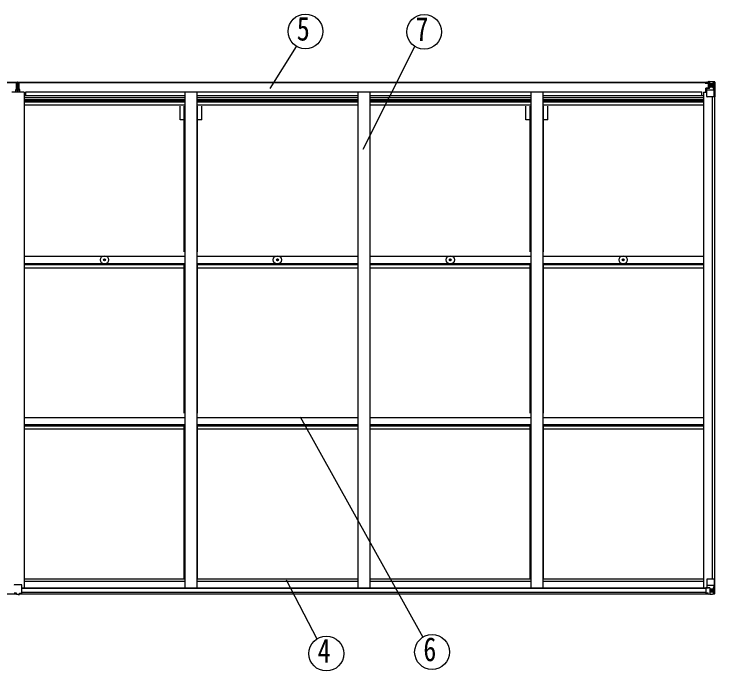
# Model space of a CAD drawing. Units: millimetres, scale not verified. Extents: x -12615 to 12615, y -8910 to 8910.
# Drawn here: x -4130 to -1228, y -869 to 1850 of the extents above; entities that cross this region are included whole.
import ezdxf
from ezdxf.enums import TextEntityAlignment as Align

# ---------------------------------------------------------------- set-up
doc = ezdxf.new("R2010")
doc.units = ezdxf.units.MM
doc.header["$LTSCALE"] = 40
for name, color, linetype in [('0-4_YKK_13', 4, 'Continuous'), ('0-5_YKK_A1', 4, 'Continuous'), ('0-6_YKK_D', 6, 'Continuous')]:
    doc.layers.add(name, color=color, linetype=linetype)
doc.styles.add('ＭＳ ゴシック', font='')
doc.styles.get('ＭＳ ゴシック').set_extended_font_data('MS Gothic')

msp = doc.modelspace()

# ---------------------------------------------------------------- linework, layer by layer
at = {"layer": '0-4_YKK_13'}
for p, q in [((-4120.82, 1568.49), (-4115.98, 1568.79)), ((-4120.82, 1565.49), (-4120.82, 1568.49)), ((-4115.98, 1568.79), (-4114.32, 1568.89)), ((-4114.32, 1568.89), (-4114.32, 1565.88)), ((-1261.37, 1568.71), (-1263.06, 1568.28)), ((-1261.37, 1568.71), (-1261.07, 1568.71)), ((-1261.07, 1568.71), (-1261.07, 1568.28)), ((-1256.07, 1570.9), (-1249.57, 1570.51)), ((-1256.07, 1570.02), (-1256.07, 1570.9)), ((-1249.57, 1569.62), (-1256.07, 1570.02)), ((-1256.07, 1569.51), (-1256.07, 1570.02)), ((-1256.07, 1569.51), (-1256.07, 1569.09)), ((-1256.07, 1569.09), (-1251.07, 1569.01)), ((-1256.07, 1569.09), (-1256.07, 1568.28)), ((-1249.57, 1544.41), (-1249.57, 1570.51)), ((-1249.57, 1570.39), (-1237.57, 1569.61)), ((-1237.48, 1569.6), (-1229.55, 1569.13)), ((-1234.38, 1564.72), (-1231.65, 1568.38)), ((-1230.41, 1568.16), (-1230.41, 1568.09)), ((-1230.41, 1507.51), (-1230.41, 1568.09)), ((-1228.51, 1569.22), (-1228.51, 1569.22)), ((-1228.51, 1569.17), (-1228.51, 1569.21)), ((-1227.57, 1568.22), (-1227.57, 1568.18)), ((-4115.82, 1565.8), (-4120.82, 1565.49)), ((-4120.82, 1563.99), (-4120.82, 1565.49)), ((-4119.82, 1562.99), (-4115.82, 1562.99)), ((-4119.82, 1561.16), (-4119.82, 1562.99)), ((-4119.82, 1561.16), (-4115.82, 1561.09)), ((-4119.82, 1557.56), (-4119.82, 1561.16)), ((-4119.82, 1557.56), (-4115.82, 1557.5)), ((-4119.82, 1549.33), (-4119.82, 1557.56)), ((-4119.82, 1549.33), (-4115.82, 1549.29)), ((-4119.82, 1537.46), (-4119.82, 1549.33)), ((-4114.32, 1565.88), (-4115.82, 1565.79)), ((-4115.82, 1562.99), (-4115.82, 1565.79)), ((-4115.82, 1562.99), (-4115.82, 1552.28)), ((-4115.82, 1552.28), (-4112.82, 1552.28)), ((-4115.82, 1545.21), (-4115.82, 1552.28)), ((-4115.82, 1545.21), (-4112.82, 1545.21)), ((-4115.82, 1535.56), (-4115.82, 1545.21)), ((-4107.82, 1565.49), (-4114.32, 1565.88)), ((-4112.82, 1562.99), (-4108.82, 1562.99)), ((-4112.82, 1562.99), (-4112.82, 1552.28)), ((-4112.82, 1561.09), (-4108.82, 1561.09)), ((-4112.82, 1545.21), (-4112.82, 1552.28)), ((-4112.82, 1535.56), (-4112.82, 1545.21)), ((-4108.82, 1561.09), (-4108.82, 1562.99)), ((-4108.82, 1537.46), (-4108.82, 1549.29)), ((-4107.82, 1563.99), (-4107.82, 1565.49)), ((-1267.57, 1565.21), (-1267.57, 1566.13)), ((-1266.57, 1565.21), (-1267.57, 1565.21)), ((-1267.57, 1565.21), (-1267.57, 1563.64)), ((-1267.57, 1563.53), (-1267.57, 1563.64)), ((-1266.57, 1566.13), (-1266.57, 1565.21)), ((-1261.57, 1565.21), (-1266.57, 1565.21)), ((-1266.07, 1542.38), (-1265.07, 1542.39)), ((-1266.07, 1526.16), (-1266.07, 1542.38)), ((-1265.07, 1540.65), (-1266.07, 1540.66)), ((-1261.02, 1542.42), (-1265.07, 1542.39)), ((-1261.57, 1563.6), (-1261.57, 1565.21)), ((-1261.57, 1563.6), (-1251.57, 1563.51)), ((-1261.57, 1508.51), (-1261.57, 1541.61)), ((-1250.39, 1544.15), (-1260.74, 1542.5)), ((-1260.74, 1541.86), (-1250.39, 1543.52)), ((-1260.74, 1542.5), (-1260.74, 1541.86)), ((-1259.57, 1565.47), (-1251.57, 1565.47)), ((-1259.57, 1565.44), (-1251.57, 1565.44)), ((-1255.07, 1543.4), (-1255.07, 1563.37)), ((-1251.18, 1563.14), (-1255.07, 1563.14)), ((-1255.07, 1559.51), (-1251.07, 1559.51)), ((-1255.07, 1551.3), (-1251.07, 1551.3)), ((-1251.57, 1565.47), (-1251.57, 1563.51)), ((-1251.57, 1564.44), (-1251.07, 1564.44)), ((-1251.56, 1563.51), (-1251.57, 1563.51)), ((-1251.56, 1563.35), (-1251.56, 1563.51)), ((-1251.07, 1564.8), (-1249.57, 1564.8)), ((-1251.07, 1561.26), (-1249.57, 1561.26)), ((-1251.07, 1547.71), (-1249.57, 1547.71)), ((-1250.39, 1543.52), (-1250.39, 1544.15)), ((-1248.57, 1561.26), (-1249.57, 1561.26)), ((-1237.57, 1561.26), (-1249.57, 1561.26)), ((-1237.57, 1547.71), (-1249.57, 1547.71)), ((-1243.05, 1554.07), (-1243.05, 1553.11)), ((-1235.24, 1561.21), (-1237.57, 1561.27)), ((-1237.57, 1547.71), (-1235.24, 1547.74)), ((-1237.57, 1547.71), (-1237.57, 1547.71)), ((-1235.24, 1547.74), (-1235.24, 1561.21)), ((-1230.96, 1534.39), (-1235.1, 1546.47)), ((-4122.82, 1537.43), (-4115.82, 1537.49)), ((-4122.82, 1536.05), (-4115.82, 1535.99)), ((-4122.82, 1526.16), (-4122.82, 1535.55)), ((-4115.82, 1535.56), (-4112.82, 1535.56)), ((-4115.82, 1528.49), (-4115.82, 1535.56)), ((-4115.82, 1528.49), (-4112.82, 1528.49)), ((-4115.82, 1528.49), (-4115.82, 1526.16)), ((-4105.82, 1536.93), (-4112.82, 1536.99)), ((-4112.82, 1528.49), (-4112.82, 1535.56)), ((-4112.82, 1528.49), (-4112.82, 1526.16)), ((-4105.82, 1536.05), (-4105.82, 1536.93)), ((-4105.82, 1526.16), (-4105.82, 1535.55)), ((-1266.07, 1530.51), (-1261.57, 1530.51)), ((-1237.57, 1534.18), (-1261.57, 1534.18)), ((-1230.96, 1534.39), (-1237.57, 1534.18)), ((-1230.41, 1507.51), (-1260.57, 1507.51)), ((-3757.78, 833.19), (-3756.67, 833.21)), ((-3757.78, 832.19), (-3756.67, 832.17)), ((-3756.67, 833.21), (-3756.16, 833.31)), ((-3756.67, 832.17), (-3756.16, 832.07)), ((-3756.06, 833.83), (-3756.16, 833.31)), ((-3756.06, 831.56), (-3756.16, 832.07)), ((-3756.04, 834.94), (-3756.06, 833.83)), ((-3756.04, 830.45), (-3756.06, 831.56)), ((-3755.04, 834.94), (-3755.02, 833.83)), ((-3755.04, 830.45), (-3755.02, 831.56)), ((-3755.02, 833.83), (-3754.92, 833.31)), ((-3755.02, 831.56), (-3754.92, 832.07)), ((-3754.4, 833.21), (-3754.92, 833.31)), ((-3754.4, 832.17), (-3754.92, 832.07)), ((-3753.29, 833.19), (-3754.4, 833.21)), ((-3753.29, 832.19), (-3754.4, 832.17)), ((-3041.78, 833.19), (-3040.67, 833.21)), ((-3041.78, 832.19), (-3040.67, 832.17)), ((-3040.67, 833.21), (-3040.16, 833.31)), ((-3040.67, 832.17), (-3040.16, 832.07)), ((-3040.06, 833.83), (-3040.16, 833.31)), ((-3040.06, 831.56), (-3040.16, 832.07)), ((-3040.04, 834.94), (-3040.06, 833.83)), ((-3040.04, 830.45), (-3040.06, 831.56)), ((-3039.04, 834.94), (-3039.02, 833.83)), ((-3039.04, 830.45), (-3039.02, 831.56)), ((-3039.02, 833.83), (-3038.92, 833.31)), ((-3039.02, 831.56), (-3038.92, 832.07)), ((-3038.4, 833.21), (-3038.92, 833.31)), ((-3038.4, 832.17), (-3038.92, 832.07)), ((-3037.29, 833.19), (-3038.4, 833.21)), ((-3037.29, 832.19), (-3038.4, 832.17)), ((-2325.78, 833.19), (-2324.67, 833.21)), ((-2325.78, 832.19), (-2324.67, 832.17)), ((-2324.67, 833.21), (-2324.16, 833.31)), ((-2324.67, 832.17), (-2324.16, 832.07)), ((-2324.06, 833.83), (-2324.16, 833.31)), ((-2324.06, 831.56), (-2324.16, 832.07)), ((-2324.04, 834.94), (-2324.06, 833.83)), ((-2324.04, 830.45), (-2324.06, 831.56)), ((-2323.04, 834.94), (-2323.02, 833.83)), ((-2323.04, 830.45), (-2323.02, 831.56)), ((-2323.02, 833.83), (-2322.92, 833.31)), ((-2323.02, 831.56), (-2322.92, 832.07)), ((-2322.4, 833.21), (-2322.92, 833.31)), ((-2322.4, 832.17), (-2322.92, 832.07)), ((-2321.29, 833.19), (-2322.4, 833.21)), ((-2321.29, 832.19), (-2322.4, 832.17)), ((-1609.78, 833.19), (-1608.67, 833.21)), ((-1609.78, 832.19), (-1608.67, 832.17)), ((-1608.67, 833.21), (-1608.16, 833.31)), ((-1608.67, 832.17), (-1608.16, 832.07)), ((-1608.06, 833.83), (-1608.16, 833.31)), ((-1608.06, 831.56), (-1608.16, 832.07)), ((-1608.04, 834.94), (-1608.06, 833.83)), ((-1608.04, 830.45), (-1608.06, 831.56)), ((-1607.04, 834.94), (-1607.02, 833.83)), ((-1607.04, 830.45), (-1607.02, 831.56)), ((-1607.02, 833.83), (-1606.92, 833.31)), ((-1607.02, 831.56), (-1606.92, 832.07)), ((-1606.4, 833.21), (-1606.92, 833.31)), ((-1606.4, 832.17), (-1606.92, 832.07)), ((-1605.29, 833.19), (-1606.4, 833.21)), ((-1605.29, 832.19), (-1606.4, 832.17)), ((-1261.57, -489.47), (-1261.57, -522.57)), ((-1227.57, -488.47), (-1260.57, -488.47)), ((-1230.41, -488.47), (-1230.41, -549.05)), ((-1227.57, -549.18), (-1227.57, -488.47)), ((-4098.07, -513.08), (-4129.07, -513.08)), ((-4097.07, -546.4), (-4097.07, -514.08)), ((-1237.57, -515.14), (-1261.57, -515.14)), ((-1230.96, -515.35), (-1237.57, -515.14)), ((-1230.96, -515.35), (-1235.1, -527.44)), ((-4120.07, -547.17), (-4129.07, -547.11)), ((-4107.07, -547.17), (-4098.07, -547.11)), ((-4097.07, -546.4), (-4097.07, -546.44)), ((-1266.07, -525.63), (-1266.07, -545.78)), ((-1256.07, -524.68), (-1265.07, -524.72)), ((-1265.07, -546.49), (-1256.07, -546.55)), ((-1260.74, -522.83), (-1250.39, -524.48)), ((-1260.74, -523.46), (-1260.74, -522.83)), ((-1253.09, -524.68), (-1260.74, -523.46)), ((-1249.57, -524.68), (-1256.07, -524.68)), ((-1256.07, -551.87), (-1256.07, -545.92)), ((-1250.39, -524.48), (-1250.39, -524.68)), ((-1249.57, -524.68), (-1249.57, -551.47)), ((-1249.57, -528.67), (-1237.57, -528.67)), ((-1237.57, -542.23), (-1249.57, -542.23)), ((-1249.57, -551.36), (-1237.57, -550.57)), ((-1242.09, -535.03), (-1242.09, -534.07)), ((-1237.57, -528.67), (-1237.57, -528.67)), ((-1237.57, -528.67), (-1235.24, -528.7)), ((-1235.24, -542.17), (-1237.57, -542.23)), ((-1237.48, -550.57), (-1229.55, -550.09)), ((-1235.24, -528.7), (-1235.24, -542.17)), ((-1234.38, -545.68), (-1231.65, -549.35)), ((-1230.41, -549.12), (-1230.41, -549.05)), ((-1228.51, -550.14), (-1228.51, -550.18))]:
    msp.add_line(p, q, dxfattribs=at)
for points in [[(-4114.32, 1568.89), (-4107.82, 1568.49), (-4107.82, 1565.49)], [(-1256.07, 1569.51), (-1251.07, 1569.51), (-1251.07, 1544.04)], [(-1228.51, 1569.22), (-1237.57, 1569.77), (-1249.57, 1570.51)], [(-1227.57, 1568.18), (-1227.57, 1507.51), (-1230.41, 1507.51)], [(-4112.82, 1557.5), (-4108.82, 1557.5), (-4108.82, 1561.09)], [(-4112.82, 1549.29), (-4108.82, 1549.29), (-4108.82, 1557.5)], [(-1261.57, 1563.6), (-1261.57, 1563.59), (-1267.57, 1563.64)], [(-1266.57, 1563.48), (-1251.57, 1563.35), (-1251.56, 1563.35)], [(-1265.07, 1542.39), (-1265.07, 1540.65), (-1261.57, 1540.63)], [(-1251.57, 1564.44), (-1259.57, 1564.44), (-1259.57, 1566.13)], [(-1244.01, 1555.99), (-1244.97, 1555.99), (-1244.97, 1555.03), (-1244.01, 1555.03)], [(-1242.09, 1556.95), (-1242.09, 1557.91), (-1243.05, 1557.91), (-1243.05, 1556.95)], [(-1243.05, 1553.11), (-1242.09, 1553.11), (-1242.09, 1554.07)], [(-1241.13, 1555.03), (-1240.17, 1555.03), (-1240.17, 1555.99), (-1241.13, 1555.99)], [(-4115.82, 1536.99), (-4122.82, 1536.93), (-4122.82, 1537.43)], [(-4115.82, 1535.49), (-4122.82, 1535.55), (-4122.82, 1536.05), (-4122.82, 1536.93)], [(-4112.82, 1537.49), (-4105.82, 1537.43), (-4105.82, 1536.93)], [(-4112.82, 1535.99), (-4105.82, 1536.05), (-4105.82, 1535.55), (-4112.82, 1535.49)], [(-4113.57, -552.6), (-4120.07, -552.2), (-4120.07, -547.17)], [(-4113.57, -552.6), (-4107.07, -552.2), (-4107.07, -547.17)], [(-1266.07, -545.78), (-1266.06, -545.89), (-1256.07, -545.92)], [(-1228.51, -550.18), (-1237.57, -550.74), (-1256.07, -551.87)], [(-1244.01, -535.99), (-1244.97, -535.99), (-1244.97, -536.95), (-1244.01, -536.95)], [(-1242.09, -534.07), (-1243.05, -534.07), (-1243.05, -535.03)], [(-1243.05, -537.91), (-1243.05, -538.87), (-1242.09, -538.87), (-1242.09, -537.91)], [(-1241.13, -536.95), (-1240.17, -536.95), (-1240.17, -535.99), (-1241.13, -535.99)]]:
    msp.add_lwpolyline(points, dxfattribs=at)
for centre, radius in [((-1242.57, 1555.51), 5.3), ((-3755.54, 832.69), 17), ((-3039.54, 832.69), 17), ((-2323.54, 832.69), 17), ((-1607.54, 832.69), 17), ((-3755.54, 832.69), 4), ((-3039.54, 832.69), 4), ((-2323.54, 832.69), 4), ((-1607.54, 832.69), 4), ((-1242.57, -536.47), 5.3)]:
    msp.add_circle(centre, radius, dxfattribs=at)
for centre, radius, start, end in [((-1231.69, 1568.22), 1.28, 357.54105, 48.82169), ((-1229.72, 1581.83), 12.7, 264.89689, 270.75534), ((-1228.57, 1568.22), 0.999, 0.04917, 86.5576), ((-1228.57, 1568.22), 1, 359.99921, 86.49983), ((-1228.57, 1568.18), 0.999, 0.04917, 86.5576), ((-4119.82, 1563.99), 1, 180, 270), ((-4108.82, 1563.99), 1, 270, 0), ((-1266.71, 1571.17), 7.69, 263.56574, 271.03001), ((-1260.63, 1541.57), 0.937, 96.73234, 177.67791), ((-1260.63, 1540.93), 0.937, 96.73234, 177.67791), ((-1251.57, 1565.97), 0.5, 270.00309, 0.00198), ((-1251.57, 1565.94), 0.5, 269.99891, 359.99891), ((-1251.57, 1563.01), 0.5, 359.95536, 89.47105), ((-1251.58, 1562.84), 0.513, 358.95293, 88.11972), ((-1250.5, 1545.08), 0.937, 276.73234, 357.67791), ((-1250.5, 1544.45), 0.937, 276.73234, 357.67791), ((-1244.01, 1556.95), 0.96, 270, 0), ((-1244.01, 1554.07), 0.96, 0, 90), ((-1241.13, 1556.95), 0.96, 180, 270), ((-1241.13, 1554.07), 0.96, 90, 180), ((-1260.57, 1508.51), 1, 180, 270), ((-3755.54, 832.69), 2.3, 167.44414, 192.55586), ((-3755.54, 832.69), 2.3, 77.44414, 102.55586), ((-3755.54, 832.69), 2.3, 257.44414, 282.55586), ((-3755.54, 832.69), 2.3, 347.44414, 12.55586), ((-3039.54, 832.69), 2.3, 167.44414, 192.55586), ((-3039.54, 832.69), 2.3, 77.44414, 102.55586), ((-3039.54, 832.69), 2.3, 257.44414, 282.55586), ((-3039.54, 832.69), 2.3, 347.44414, 12.55586), ((-2323.54, 832.69), 2.3, 167.44414, 192.55586), ((-2323.54, 832.69), 2.3, 77.44414, 102.55586), ((-2323.54, 832.69), 2.3, 257.44414, 282.55586), ((-2323.54, 832.69), 2.3, 347.44414, 12.55586), ((-1607.54, 832.69), 2.3, 167.44414, 192.55586), ((-1607.54, 832.69), 2.3, 77.44414, 102.55586), ((-1607.54, 832.69), 2.3, 257.44414, 282.55586), ((-1607.54, 832.69), 2.3, 347.44414, 12.55586), ((-1260.57, -489.47), 1, 90, 180), ((-4129.07, -514.08), 1, 90, 180), ((-4098.07, -514.08), 1, 0, 90), ((-1260.63, -521.9), 0.937, 182.32209, 263.26766), ((-1260.63, -522.53), 0.937, 182.32209, 263.26766), ((-1250.5, -525.41), 0.937, 50.93398, 83.26766), ((-1244.01, -535.03), 0.96, 270, 0), ((-1244.01, -537.91), 0.96, 0, 90), ((-1241.13, -535.03), 0.96, 180, 270), ((-1241.13, -537.91), 0.96, 90, 180), ((-1231.69, -549.18), 1.28, 311.17831, 2.45895), ((-1229.72, -562.79), 12.7, 89.24466, 95.10311), ((-1228.57, -549.14), 0.999, 273.4424, 359.95083), ((-1228.57, -549.18), 0.999, 273.4424, 359.95083), ((-1228.57, -549.18), 1, 273.50017, 0.00079)]:
    msp.add_arc(centre, radius, start, end, dxfattribs=at)
for centre, major_axis, ratio, start_param, end_param in [((-4115.79, 1565.79), (0.18, -2.99), 0.008711, 3.1415927, 4.7113235), ((-1230.7, 1566.2), (0.02, 3), 0.466854, 0.125683, 0.7596956), ((-1230.51, 1569.3), (-2, 0.12), 0.060933, 2.0712557, 3.1453404), ((-1429.51, 1581.53), (-201, 12.36), 0.060933, 3.1453404, 3.145839), ((-4287.69, 1555.28), (171.87, 10.52), 0.017422, 6.2821194, 6.2831848), ((-1155.82, 1561.26), (-81.75, 0), 0.061163, 6.2824128, 6.2831853), ((-1232.36, 1561.13), (-0.03, 5), 0.573921, 0.7672717, 1.551125), ((-1233.83, 1547.76), (0, 3), 0.468246, 1.5772882, 2.0127935), ((-1231.68, 1536.74), (-0.85, 2.32), 0.403757, 3.0087805, 3.9744392), ((-1231.68, -517.7), (-0.85, -2.32), 0.403757, 2.3087461, 3.2744049), ((-4129.07, -546.41), (1, -0.012), 0.707053, 3.2044821, 4.7211143), ((-4098.07, -546.41), (-1, -0.012), 0.707053, 1.562071, 3.0787032), ((-1265.07, -525.62), (-1, -0.021), 0.906239, 4.6936843, 6.2644806), ((-1265.07, -545.79), (-1, 0.012), 0.707053, 0.1587743, 1.5795216), ((-1155.82, -542.23), (-81.75, 0), 0.061163, 0, 0.0007725), ((-1232.37, -542.09), (-0.03, -5), 0.573921, 4.7320603, 5.5159136), ((-1233.83, -528.72), (0, -3), 0.468246, 4.2703918, 4.7058971), ((-1230.7, -547.16), (0.02, -3), 0.466854, 5.5234897, 6.1575023), ((-1230.51, -550.26), (-2, -0.12), 0.060933, 3.1378449, 4.2119296), ((-1429.51, -562.49), (-201, -12.36), 0.060933, 3.1373463, 3.1378449)]:
    msp.add_ellipse(centre, major_axis=major_axis, ratio=ratio, start_param=start_param, end_param=end_param, dxfattribs=at)
at = {"layer": '0-5_YKK_A1'}
for p, q in [((-6976.07, 1568.28), (-4120.82, 1568.28)), ((-4107.82, 1568.28), (-1251.07, 1568.28)), ((-6976.07, 1566.13), (-4120.82, 1566.13)), ((-4107.82, 1566.13), (-1251.07, 1566.13)), ((-4088.57, 1526.16), (-4138.57, 1526.16)), ((-4088.57, 1526.16), (-4088.57, -524.49)), ((-4088.57, 1512.48), (-3422.57, 1512.48)), ((-4081.07, 1512.48), (-4081.07, 1527.99)), ((-4081.07, 1527.99), (-1282.07, 1527.99)), ((-3422.57, 1527.97), (-3422.57, -524.49)), ((-3372.57, 1527.97), (-3372.57, -524.49)), ((-3372.57, 1512.48), (-2706.57, 1512.48)), ((-2706.57, 1527.97), (-2706.57, -524.49)), ((-2656.57, 1527.97), (-2656.57, -524.49)), ((-2656.57, 1512.48), (-1990.57, 1512.48)), ((-1990.57, 1527.97), (-1990.57, -524.49)), ((-1940.57, 1527.97), (-1940.57, -524.49)), ((-1940.57, 1512.48), (-1274.57, 1512.48)), ((-1282.07, 1512.48), (-1282.07, 1527.99)), ((-1274.57, 1526.16), (-1274.57, -524.49)), ((-1274.57, 1526.16), (-1261.57, 1526.16)), ((-4088.57, 1504.08), (-3422.57, 1504.08)), ((-4088.57, 1495.88), (-3422.57, 1495.88)), ((-4088.57, 1491.95), (-3422.57, 1491.95)), ((-4088.57, 1486.87), (-3422.57, 1486.87)), ((-3372.57, 1504.08), (-2706.57, 1504.08)), ((-3372.57, 1495.88), (-2706.57, 1495.88)), ((-3372.57, 1491.95), (-2706.57, 1491.95)), ((-3372.57, 1486.87), (-2706.57, 1486.87)), ((-2656.57, 1504.08), (-1990.57, 1504.08)), ((-2656.57, 1495.88), (-1990.57, 1495.88)), ((-2656.57, 1491.95), (-1990.57, 1491.95)), ((-2656.57, 1486.87), (-1990.57, 1486.87)), ((-1940.57, 1504.08), (-1274.57, 1504.08)), ((-1940.57, 1495.88), (-1274.57, 1495.88)), ((-1940.57, 1491.95), (-1274.57, 1491.95)), ((-1940.57, 1486.87), (-1274.57, 1486.87)), ((-1239.27, 1507.51), (-1239.27, -488.47)), ((-1229.57, 1507.51), (-1229.57, -488.47)), ((-4088.57, 1473.87), (-3422.57, 1473.87)), ((-3442.77, 1412.28), (-3442.77, 1468.54)), ((-3425.07, 865.98), (-3425.07, 1468.54)), ((-3372.57, 1473.87), (-2706.57, 1473.87)), ((-3370.07, 865.98), (-3370.07, 1468.54)), ((-3352.37, 1412.28), (-3352.37, 1468.54)), ((-2656.57, 1473.87), (-1990.57, 1473.87)), ((-2010.77, 1412.28), (-2010.77, 1468.54)), ((-1993.07, 865.98), (-1993.07, 1468.54)), ((-1940.57, 1473.87), (-1274.57, 1473.87)), ((-1938.07, 865.98), (-1938.07, 1468.54)), ((-1920.37, 1412.28), (-1920.37, 1468.54)), ((-3425.07, 1412.28), (-3442.77, 1412.28)), ((-3352.37, 1412.28), (-3370.07, 1412.28)), ((-1993.07, 1412.28), (-2010.77, 1412.28)), ((-1920.37, 1412.28), (-1938.07, 1412.28)), ((-4088.54, 847.21), (-3422.57, 847.21)), ((-3372.54, 847.21), (-2706.57, 847.21)), ((-2656.54, 847.21), (-1990.57, 847.21)), ((-1940.54, 847.21), (-1274.57, 847.21)), ((-4088.54, 817.48), (-3422.57, 817.48)), ((-4088.54, 812.93), (-3422.57, 812.93)), ((-3425.07, 198.52), (-3425.07, 814.36)), ((-3372.54, 817.48), (-2706.57, 817.48)), ((-3372.54, 812.93), (-2706.57, 812.93)), ((-3370.07, 198.52), (-3370.07, 814.36)), ((-2656.54, 817.48), (-1990.57, 817.48)), ((-2656.54, 812.93), (-1990.57, 812.93)), ((-1993.07, 198.52), (-1993.07, 814.36)), ((-1940.54, 817.48), (-1274.57, 817.48)), ((-1940.54, 812.93), (-1274.57, 812.93)), ((-1938.07, 198.52), (-1938.07, 814.36)), ((-4088.54, 799.92), (-3422.57, 799.92)), ((-3372.54, 799.92), (-2706.57, 799.92)), ((-2656.54, 799.92), (-1990.57, 799.92)), ((-1940.54, 799.92), (-1274.57, 799.92)), ((-4088.54, 180.22), (-3422.57, 180.22)), ((-3372.54, 180.22), (-2706.57, 180.22)), ((-2656.54, 180.22), (-1990.57, 180.22)), ((-1940.54, 180.22), (-1274.57, 180.22)), ((-4088.54, 150.49), (-3422.57, 150.49)), ((-4088.54, 145.94), (-3422.57, 145.94)), ((-3425.07, -488.32), (-3425.07, 151.34)), ((-3372.54, 150.49), (-2706.57, 150.49)), ((-3372.54, 145.94), (-2706.57, 145.94)), ((-3370.07, -488.32), (-3370.07, 151.34)), ((-2656.54, 150.49), (-1990.57, 150.49)), ((-2656.54, 145.94), (-1990.57, 145.94)), ((-1993.07, -488.32), (-1993.07, 151.34)), ((-1940.54, 150.49), (-1274.57, 150.49)), ((-1940.54, 145.94), (-1274.57, 145.94)), ((-1938.07, -488.32), (-1938.07, 151.34)), ((-4088.54, 132.93), (-3422.57, 132.93)), ((-3372.54, 132.93), (-2706.57, 132.93)), ((-2656.54, 132.93), (-1990.57, 132.93)), ((-1940.54, 132.93), (-1274.57, 132.93)), ((-4088.57, -488.32), (-3422.57, -488.32)), ((-3372.57, -488.32), (-2706.57, -488.32)), ((-2656.57, -488.32), (-1990.57, -488.32)), ((-1940.57, -488.32), (-1274.57, -488.32)), ((-4088.57, -496.67), (-3422.57, -496.67)), ((-3372.57, -496.67), (-2706.57, -496.67)), ((-2656.57, -496.67), (-1990.57, -496.67)), ((-1940.57, -496.67), (-1274.57, -496.67)), ((-6971.07, -550.27), (-4120.07, -550.27)), ((-4107.07, -550.27), (-1256.07, -550.27)), ((-4097.07, -524.49), (-1254.3, -524.49)), ((-4097.07, -526.75), (-1266.07, -526.75)), ((-4097.07, -542.37), (-1266.07, -542.37))]:
    msp.add_line(p, q, dxfattribs=at)
at = {"layer": '0-6_YKK_D'}
for p, q in [((-3068.96, 1541.76), (-2959.75, 1715.81)), ((-2684, 1290.08), (-2471.05, 1715.74)), ((-2945.29, 182.4), (-2436.69, -729.07)), ((-3003.02, -491.15), (-2875.84, -736.54))]:
    msp.add_line(p, q, dxfattribs=at)
for centre in [(-2923.22, 1777.86), (-2431.77, 1776.08), (-2836.77, -797.02), (-2399.14, -790.5)]:
    msp.add_circle(centre, 72, dxfattribs=at)

# ---------------------------------------------------------------- texts
at = {"layer": '0-6_YKK_D', "style": 'ＭＳ ゴシック', "width": 0.8}
for s, p in [('5', (-2959.22, 1710.36)), ('7', (-2467.77, 1708.58)), ('4', (-2872.77, -864.52)), ('6', (-2435.14, -858))]:
    msp.add_text(s, height=98.97, dxfattribs=at).set_placement(p, align=Align.BOTTOM_LEFT)

doc.saveas('drawing.dxf')
